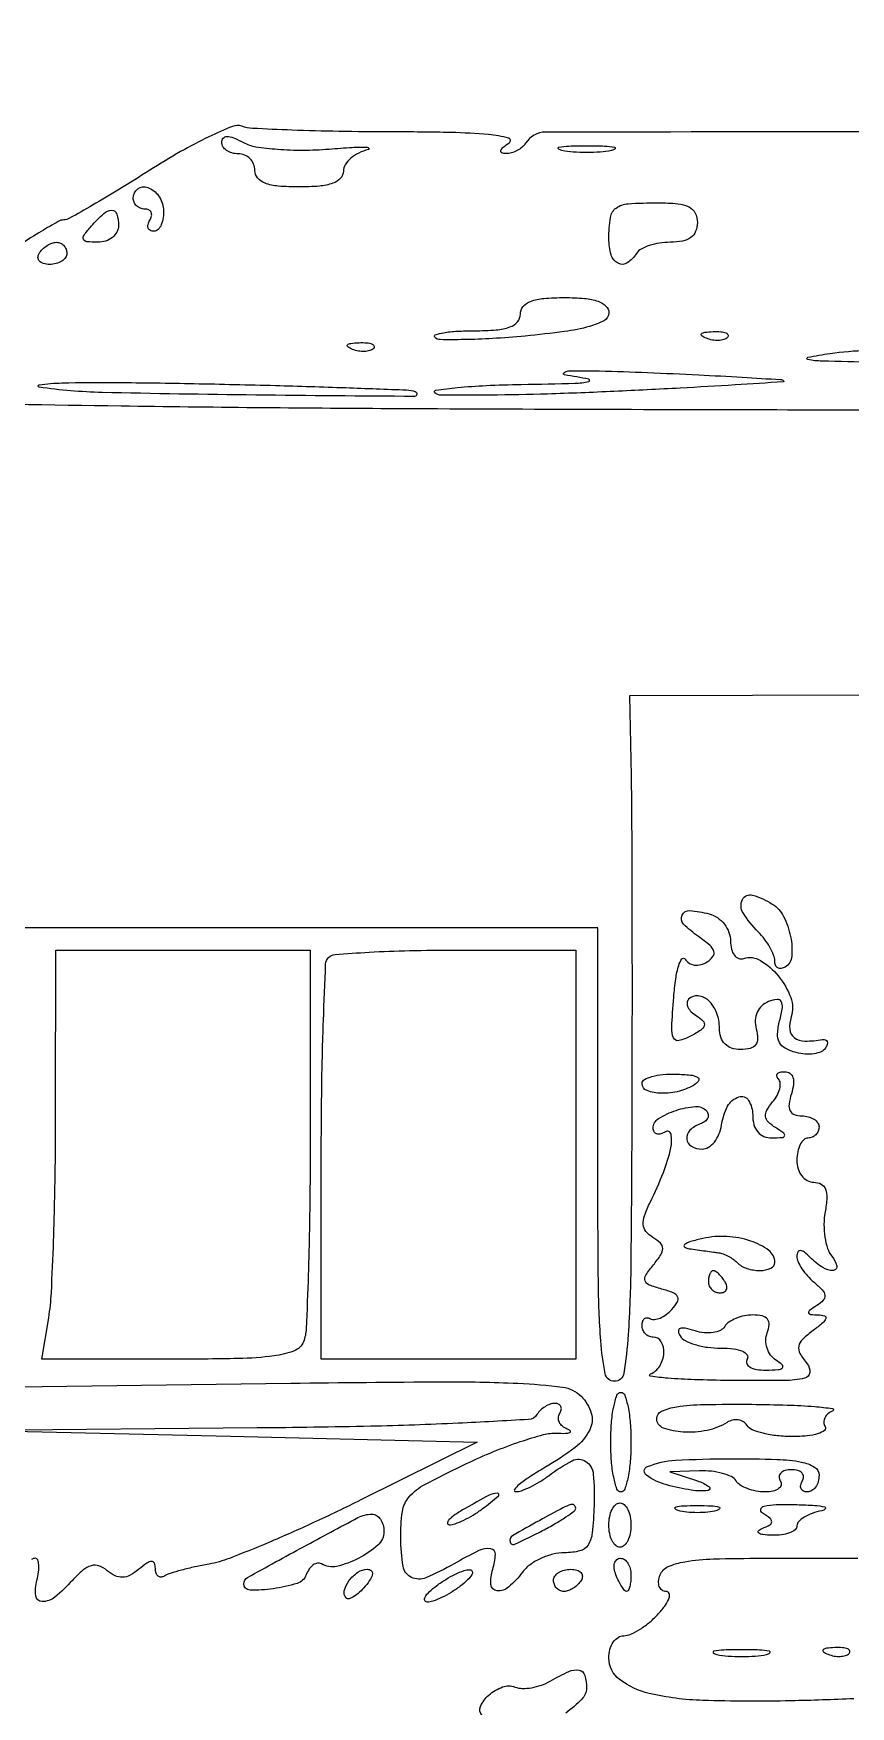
# Model space of a CAD drawing. Extents: x 0 to 448, y 25 to 639.
# Drawn here: x 100 to 173.8, y 487.6 to 638.9 of the extents above; entities that cross this region are included whole.
import ezdxf

# ---------------------------------------------------------------- set-up
doc = ezdxf.new("R2010")
doc.units = 0
doc.header["$MEASUREMENT"] = 0

msp = doc.modelspace()

# ---------------------------------------------------------------- linework, layer by layer
for points in [[(266.998996, 630.01595, 0.000137), (206.552977, 630.006708, 0.000161), (146.266937, 629.961513, 0.259647), (144.476542, 628.962045, -0.078449), (144.161025, 628.595075, -0.054188), (143.706772, 628.287099, -0.053629), (143.190644, 628.080728, -0.07164), (142.690983, 628.015313, -0.102799), (142.327599, 628.095709, -0.37991), (142.239151, 628.292684, -0.147021), (142.445888, 628.597454, -0.027275), (143, 629, 0.656958), (142.928137, 629.430404, 0.037721), (141.130833, 629.734202, 0.017874), (137.731009, 629.925803, 0.004824), (132.331787, 629.984687, -0.003759), (127.573142, 630.026455, -0.005352), (123.346775, 630.140595, -0.00309), (119.79191, 630.296697, -0.076421), (118.831787, 630.493933, 0.187991), (117.980941, 630.479901, 0.01423), (115.834963, 629.530322, 0.018058), (113.278513, 628.195619, 0.012703), (110.5, 626.519946, -0.004428), (107.761554, 624.806006, -0.006561), (105.328856, 623.356836, -0.003242), (103.247827, 622.1718, -0.119965), (102.725893, 622.026013, 0.122048), (102.227878, 621.8847, 0.005532), (100.684549, 620.979516, 0.008976), (98.86929, 619.842804, 0.006283)], [(88.768416, 605.502411, 0.000382), (107.903368, 605.212692, 0.002373), (132.141051, 604.979274, 0.000818), (167.188944, 604.865393, -0.00013), (197.946174, 604.807744, -0.000198)], [(209.434705, 579.125), (153.86941, 579), (154.007872, 571.75, -0.003618), (154.057555, 567.561129, -0.00063), (154.084168, 559.653125, -0.000684), (154.09102, 550.374391, -0.000613), (154.073167, 540.75, -0.001803), (153.984158, 527.437679, -0.013964), (153.746443, 521.220528, -0.02349), (153.349135, 517.723027, -0.368067), (152.5, 517, -0.358821), (151.666708, 517.686378, -0.029936), (151.268293, 520.666667, -0.01614), (151.04858, 526.053506, -0.002122), (151, 537.5), (151, 558), (125, 558), (99, 558)], [(98.805556, 540.5, -0.000102), (98.727031, 533.560604, -0.000132), (98.65191, 527.185938, -0.0001), (98.586454, 521.841858, -0.001161)], [(98.5, 516.5), (123.242281, 516.829148, -0.001911), (136.920574, 516.958826, -0.012606), (143.762067, 516.825039, -0.020879), (147.822205, 516.472896, -0.165777), (149.489408, 515.653449, -0.124224), (150.403414, 514.122468, -0.192584), (150.267647, 512.609167, -0.113055), (148.938411, 511.015384, -0.031294), (146.209571, 509.196422, 0.012022), (144.856504, 508.367945, 0.028341), (143.90073, 507.670897, 0.063772), (143.466014, 507.210426, 0.60569), (143.55887, 507.022971, 0.091854), (144.094772, 507.110281, 0.026065), (144.876904, 507.43803, 0.025319), (145.737974, 507.907946, 0.024347), (146.55887, 508.468197, -0.041695), (148.695467, 509.820324, -0.273006), (149.912045, 509.756827, -0.22865), (150.59181, 508.612599, -0.031116), (150.66131, 505.75, -0.015159), (150.492717, 503.283719, -0.115734), (150.119684, 502.191131, -0.196256), (149.388083, 501.664676, -0.059111), (148, 501.5, 0.061133), (146.946885, 501.370758, 0.046703), (145.850531, 500.985937, 0.047757), (144.876643, 500.42009, 0.077059), (144.193296, 499.75, -0.052772), (142.945764, 498.40231, -0.205597), (141.888475, 498.060149, -0.367645), (141.335527, 498.626273, -0.094364), (141.5, 500, 0.066277), (141.73923, 501.353276, 0.385423), (141.314929, 501.864089, 0.150699), (140.253503, 501.695791, 0.015731), (138, 500.5, -0.029228), (135.461295, 499.239436, -0.217277), (134.147039, 499.272915, -0.244222), (133.406143, 500.271434, -0.036389), (133.182674, 502.847098, -0.038873), (133.334637, 505.221779, -0.146691), (133.953045, 506.559874, -0.090621), (135.373599, 507.675696, -0.009805), (139.117088, 509.555963, -0.014287), (141.570577, 510.643645, -0.016016), (143.991341, 511.545671, -0.015447), (146.089368, 512.180352, -0.078031), (147.302298, 512.310785, 0.01563), (148.084547, 512.297198, 0.091901), (148.485407, 512.37728, 0.543877), (148.512624, 512.515759, 0.10064), (148.243769, 512.68733, -0.079385), (147.806573, 512.941052, -0.107282), (147.522598, 513.297456, -0.123911), (147.435929, 513.69923, -0.130602), (147.552786, 514.08541, 0.086079), (147.693051, 514.434719, 0.164932), (147.658243, 514.731339, 0.179687), (147.455135, 514.928871, 0.104352), (147.118034, 515, 0.085235), (146.689814, 514.926467, 0.053414), (146.230237, 514.70625, 0.051777), (145.810561, 514.382526, 0.064269), (145.5, 514, -0.244441), (144.744714, 513.549575, -0.002513), (138.379479, 513.210401, -0.006702), (130.467651, 512.934915, -0.003112), (120.190983, 512.778929), (95.5, 512.557858), (117.799287, 512.028929), (140.098574, 511.5), (129.57508, 506.268806, -0.007111), (125.312032, 504.224748, -0.0083), (121.205319, 502.409104, -0.007477), (117.691332, 500.986279, -0.048886), (115.859949, 500.475327, 0.010183), (114.57686, 500.222237, 0.011621), (113.360823, 499.926773, 0.010833), (112.343539, 499.630654, 0.062242), (111.834156, 499.397503, -0.121908), (111.516927, 499.295551, -0.187671), (111.245033, 499.380459, -0.151117), (111.061913, 499.649789, -0.074425), (111, 500.063428, 0.088789), (110.913403, 500.547239, 0.325525), (110.669175, 500.709758, 0.142917), (110.240932, 500.564903, 0.020663), (109.5, 500, -0.04877), (108.714062, 499.467762, -0.113888), (108.033623, 499.278713, -0.122938), (107.372828, 499.41297, -0.061986), (106.651792, 499.874024, 0.087016), (105.905268, 500.300592, 0.15544), (105.205499, 500.326581, 0.109669), (104.449753, 499.923711, 0.031763), (103.496804, 498.996469, -0.036097), (101.920105, 497.488653, -0.174749), (100.772588, 497.076393, -0.381085), (100.189664, 497.597317, -0.092536), (100.289749, 499, 0.029698), (100.442308, 499.766768, 0.052124), (100.463537, 500.4125, 0.076412), (100.3633, 500.852851, 0.307817), (100.146927, 501, 0.174106), (99.813634, 500.880315, 0.029417)], [(174.151668, 488.293272, -0.005868), (168.474442, 488.108397, -0.012577), (160.494944, 488.142988, -0.050307), (155.655854, 488.775717, -0.10359), (152.973338, 490.028739, -0.236086), (152, 491.975249, -0.06461), (152.100446, 492.749332, -0.082253), (152.395097, 493.405229, -0.098818), (152.832084, 493.844012, -0.148695), (153.345012, 494, 0.105367), (153.98636, 494.136671, 0.036283), (154.826608, 494.5875, 0.034148), (155.70814, 495.234645, 0.033439), (156.5, 496, 0.029365), (157.117734, 496.768836, 0.072011), (157.448237, 497.4125, 0.171229), (157.444752, 497.818826, 0.315662), (157.186372, 498, -0.155326), (156.806014, 498.12108, -0.152196), (156.561912, 498.440625, -0.113615), (156.50139, 498.926161, -0.066135), (156.638374, 499.5, -0.202019), (157.352018, 500.24325, -0.061521), (158.881377, 500.689917, -0.033002), (161.447223, 500.935161, -0.007336), (165.856989, 500.999719), (174.5, 500.999439)], [(140.555246, 486.778087, -0.308689), (140.398707, 487.607317, -0.110799), (141.146942, 488.627237, -0.091014), (142.387962, 489.363795, -0.182102), (143.512374, 489.356878, 0.088763), (144.166347, 489.231549, 0.044353), (145.009121, 489.296032, 0.042158), (145.895452, 489.521667, 0.048362), (146.689261, 489.88591, -0.023569), (148.380103, 490.765559, -0.157191), (149.310204, 490.878419, -0.282551), (149.822225, 490.409183, -0.073021), (149.976656, 489.25, -0.194253), (149.565066, 488.268477, -0.038599), (148.096053, 486.998533, -0.029784)]]:
    msp.add_lwpolyline(points, format="xyb")
for points in [[(126.70948, 628.433048, -0.005145), (128.803267, 628.577732, -0.018636), (130.138097, 628.606351, -0.27262), (130.307398, 628.502985, -0.494104), (130.25, 628.376995, 0.057051), (129.389579, 628.073159, 0.065036), (128.660937, 627.592307, 0.075043), (128.1677, 627.015876, 0.140405), (128, 626.430449, -0.192574), (127.743858, 625.790063, -0.117125), (127.050919, 625.339403, -0.065057), (125.840458, 625.076957, -0.020898), (124, 625, -0.020272), (122.111825, 625.076585, -0.069535), (120.916667, 625.34375, -0.128937), (120.249641, 625.815157, -0.176579), (120, 626.5, 0.099038), (119.885486, 627.072457, 0.097945), (119.559375, 627.559375, 0.097945), (119.072457, 627.885486, 0.099038), (118.5, 628, -0.067246), (117.926627, 628.077464, -0.084069), (117.440625, 628.304085, -0.099557), (117.115614, 628.640425, -0.143424), (117, 629.035184, -0.17965), (117.139336, 629.410468, -0.220123), (117.47648, 629.563641, -0.096871), (118.068546, 629.443606, -0.024562), (118.95948, 629.021686, 0.083999), (120.082561, 628.644777, 0.020097), (122.044328, 628.416192, 0.020092), (124.348927, 628.334047, 0.018685)], [(152.25, 628.294267, -0.029693), (151.225293, 628.159351, -0.017887), (150, 628.115502, -0.017887), (148.774707, 628.159351, -0.029693), (147.75, 628.294267, -0.142433), (147.439977, 628.453014, -0.611425), (147.482812, 628.600334, -0.039503), (148.38851, 628.701569, -0.008087), (150, 628.727636, -0.008087), (151.61149, 628.701569, -0.039503), (152.517188, 628.600334, -0.611425), (152.560023, 628.453014, -0.142433)], [(111.725047, 623, -0.047832), (111.709424, 622.234443, -0.071187), (111.538617, 621.5875, -0.09559), (111.247531, 621.153569, -0.199934), (110.878834, 621, -0.118367), (110.548585, 621.079292, -0.186466), (110.356344, 621.29375, -0.15381), (110.337896, 621.617603, -0.07646), (110.5, 622, 0.082592), (110.656512, 622.3821, 0.161196), (110.6254, 622.70625, 0.182303), (110.413961, 622.921712, 0.108972), (110.059017, 623, -0.093332), (109.654762, 623.076123, -0.09642), (109.311086, 623.29375, -0.099167), (109.081062, 623.618444, -0.105053), (109, 624, -0.235512), (109.415281, 624.832754, -0.254627), (110.306585, 624.964682, -0.152085), (111.288993, 624.212309, -0.135874)], [(160, 621.785714, -0.096709), (159.845256, 620.993144, -0.139283), (159.408262, 620.432889, -0.110723), (158.655426, 620.104748, -0.04766), (157.559017, 620, 0.037634), (156.57934, 619.926158, 0.041396), (155.653525, 619.70625, 0.045439), (154.906663, 619.384508, 0.130646), (154.5, 619, -0.108004), (153.667572, 618.13938, -0.275906), (152.834096, 618.098959, -0.202874), (152.205624, 618.875303, -0.070167), (152, 620.333333, -0.036055), (152.137589, 622.238874, -0.202148), (152.654587, 623.095365, -0.142726), (153.745924, 623.48788, -0.015431), (156.452381, 623.571429, -0.022885), (158.224346, 623.490283, -0.093976), (159.253333, 623.19559, -0.1632), (159.800295, 622.643708, -0.114844)], [(107.666667, 621.5, -0.124058), (107.522507, 620.927927, -0.10078), (107.116543, 620.440625, -0.090632), (106.509302, 620.113169, -0.078607), (105.793907, 620, -0.024681), (104.810074, 620.048594, -0.28011), (104.511709, 620.273032, -0.259293), (104.561041, 620.657054, -0.021903), (105.210573, 621.461963, -0.02759), (106.334018, 622.602295, -0.182539), (107.064839, 622.891307, -0.33911), (107.518876, 622.554387, -0.069743)], [(103, 619, -0.153634), (102.879982, 618.618621, -0.097988), (102.542039, 618.29375, -0.080552), (102.037096, 618.074545, -0.062283), (101.440983, 618, -0.066118), (100.889346, 618.073267, -0.138808), (100.521475, 618.29375, -0.191142), (100.392057, 618.620352, -0.139169), (100.5, 619, -0.06081), (100.806203, 619.382515, -0.051032), (101.2129, 619.70625, -0.053229), (101.653442, 619.926698, -0.089642), (102.059017, 620, -0.105429), (102.418051, 619.923444, -0.099231), (102.723586, 619.70625, -0.096318), (102.928382, 619.381732, -0.092995)], [(152, 613.617488, -0.2743), (151.594398, 612.933777, -0.057669), (150.251975, 612.39023, -0.034281), (147.990684, 611.929547, -0.009751), (144.425623, 611.525198, -0.007912), (141.480185, 611.296137, -0.011851), (138.902234, 611.197903, -0.006875), (136.759452, 611.196543, -0.195506), (136.258956, 611.40771, -0.554659), (136.311763, 611.635884, -0.041606), (137.06461, 611.826015, -0.027682), (138.274901, 611.958293, -0.013379), (139.833333, 612, 0.018928), (141.816579, 612.075106, 0.067565), (143.055556, 612.34, 0.128299), (143.742618, 612.810811, 0.180635), (144, 613.5, -0.176579), (144.249641, 614.184843, -0.128937), (144.916667, 614.65625, -0.069535), (146.111825, 614.923415, -0.020272), (148, 615, -0.021375), (149.805446, 614.922781, -0.061901), (151.026679, 614.663593, -0.108434), (151.73996, 614.227455, -0.204265)], [(162.729167, 611.395833, -0.126455), (162.402231, 611.202593, -0.060344), (161.916927, 611.123424, -0.05415), (161.359369, 611.160852, -0.051402), (160.8125, 611.316886, -0.054073), (160.395823, 611.538436, -0.470617), (160.37858, 611.720685, -0.168741), (160.670344, 611.862007, -0.018894), (161.416667, 611.921053, -0.028489), (162.112848, 611.910055, -0.077125), (162.592839, 611.799335, -0.208169), (162.77538, 611.614691, -0.296942)], [(130.729167, 610.395833, -0.126455), (130.402231, 610.202593, -0.060344), (129.916927, 610.123424, -0.05415), (129.359369, 610.160852, -0.051402), (128.8125, 610.316886, -0.054073), (128.395823, 610.538436, -0.470617), (128.37858, 610.720685, -0.168741), (128.670344, 610.862007, -0.018894), (129.416667, 610.921053, -0.028489), (130.112848, 610.910055, -0.077125), (130.592839, 610.799335, -0.208169), (130.77538, 610.614691, -0.296942)], [(183.916667, 609.358459, -0.681424), (183.867686, 609.218186, -0.00313), (181.738542, 609.149417, -0.007053), (179.115991, 609.118153, -0.003914), (175.916667, 609.150194, -0.001822), (171.27682, 609.249905, -0.043908), (169.98836, 609.395981, -0.81855), (169.988721, 609.601737, -0.013619), (172, 609.946792, -0.028504), (175.337819, 610.233466, -0.019506), (179.142726, 610.194184, -0.014555), (182.618918, 609.920953, -0.151876)], [(167.793482, 607.484345, -0.682454), (167.760243, 607.379947, -0.000405), (163.417633, 607.101479, -0.002589), (158.447531, 606.812648, -0.00151), (152.484848, 606.515152, -0.003807), (146.460404, 606.278758, -0.006002), (141.287244, 606.177339, -0.001933), (136.832898, 606.160711, -0.198878), (136.274699, 606.391967, -0.621011), (136.358257, 606.63909, -0.009124), (138.317672, 606.86551, -0.012833), (140.896873, 607.049288, -0.006907), (144.083333, 607.150194, 0.001621), (148.952117, 607.252866, 0.047926), (150.177892, 607.400799, 0.809851), (150.1765, 607.614133, 0.011656), (148, 608.009119, -0.627855), (147.942541, 608.199384, -0.180591), (148.346875, 608.363442, -0.013513), (151.155166, 608.366525, -0.003883), (155.5, 608.220086, -0.001758), (160.121473, 608.012109, -0.002822), (164.06121, 607.798634, -0.000536), (167.529185, 607.587351, -0.156103)], [(134.5, 606.500738, -0.849474), (134.425254, 606.059654, -0.001498), (120.076275, 606.180778, -0.00287), (106.194044, 606.419248, -0.029759), (100.5, 606.889596, -0.870013), (100.500714, 607.118618, -0.027961), (102.55, 607.282446, -0.007983), (107.522667, 607.321729, -0.002985), (114.5, 607.223781, -0.001586), (121.854458, 607.053273, -0.002446), (128.2125, 606.854555, -0.000777), (133.717594, 606.646967, -0.072889)], [(166.773426, 560.161192, -0.13483), (167.790229, 559.041424, -0.066986), (168.426323, 557.21672, -0.071104), (168.532967, 555.432097, -0.238086), (167.938533, 554.462011, -0.097805), (167.580609, 554.327866, -0.175259), (167.275694, 554.384423, -0.170284), (167.071605, 554.625222, -0.09169), (167, 555.012412, 0.095042), (166.896788, 555.550488, 0.03482), (166.559375, 556.251414, 0.032993), (166.074022, 556.985451, 0.033818), (165.5, 557.642857, -0.055764), (164.133465, 559.353675, -0.263544), (164.076417, 560.56136, -0.360791), (164.9985, 560.962254, -0.070897)], [(163, 556.800035, 0.060276), (163.087535, 556.076556, 0.101972), (163.348828, 555.527328, 0.141872), (163.736449, 555.237742, 0.172048), (164.1875, 555.229167, -0.219506), (165.702803, 555.061184, -0.086523), (167.325248, 553.651968, -0.082186), (168.442099, 551.696809, -0.167112), (168.483765, 549.948848, 0.094756), (168.348795, 548.814068, 0.222789), (168.754751, 548.086583, 0.155984), (169.723854, 547.771959, 0.044139), (171.32433, 547.906356, -0.126738), (171.590452, 547.884985, -0.237404), (171.737511, 547.734038, -0.158048), (171.735545, 547.465731, -0.058252), (171.573334, 547.118657, -0.155458), (171.202928, 546.80107, -0.063737), (170.557988, 546.620474, -0.054683), (169.76052, 546.591378, -0.045779), (168.924743, 546.729931, -0.058934), (167.942637, 547.114825, -0.151893), (167.413716, 547.651552, -0.137031), (167.251857, 548.433052, -0.04447), (167.438105, 549.609412, 0.021652), (167.683575, 550.804347, 0.173496), (167.582232, 551.348095, 0.302645), (167.205377, 551.532559, 0.058527), (166.431798, 551.335455, 0.095465), (165.820456, 550.954927, 0.101141), (165.409097, 550.381254, 0.095046), (165.23982, 549.661425, 0.074442), (165.325812, 548.862094, -0.059172), (165.445383, 547.998436, -0.169259), (165.259656, 547.430335, -0.170964), (164.762785, 547.10421, -0.060618), (163.90638, 547, -0.07967), (163.098822, 547.129498, -0.119662), (162.495543, 547.504538, -0.118224), (162.126722, 548.118364, -0.076572), (162, 548.940983, 0.091347), (161.742797, 550.337061, 0.114219), (161.00976, 551.427548, 0.164347), (160.072407, 551.852606, 0.225024), (159.212429, 551.545763, 0.185162), (159.071725, 551.230027, 0.123739), (159.148548, 550.837312, 0.089126), (159.44322, 550.422093, 0.055619), (159.91406, 550.053114, -0.056728), (160.512071, 549.582338, -0.273924), (160.617156, 549.180561, -0.17714), (160.313658, 548.763916, -0.024799), (159.3851, 548.206035, -0.063531), (158.338373, 547.80662, -0.365035), (157.846519, 548.051762, -0.11528), (157.681022, 548.967128, -0.007206), (157.860988, 551.727982, -0.015438), (158.04583, 553.395792, -0.036911), (158.311399, 554.611656, -0.088921), (158.60491, 555.194942, -0.5284), (158.887381, 555.182221, 0.115983), (159.247367, 554.821594, 0.107092), (159.740909, 554.645907, 0.095926), (160.308967, 554.681545, 0.075054), (160.878238, 554.924747, 0.089605), (161.40907, 555.402009, 0.25123), (161.48976, 555.879273, 0.135901), (161.1152, 556.43276, 0.02368), (160.108207, 557.211656, -0.044448), (158.753728, 558.35217, -0.31305), (158.611387, 559.155646, -0.313995), (159.313869, 559.568062, -0.044568), (161.057905, 559.274607, -0.085868), (161.811024, 558.931855, -0.076893), (162.438569, 558.345011, -0.077448), (162.855924, 557.600329, -0.089297)], [(125, 539.081787, -0.003339), (124.955941, 532.484649, -0.00486), (124.821697, 526.66865, -0.002511), (124.635609, 521.750762, -0.081068), (124.393011, 520.581787, -0.213682), (123.565444, 519.757593, -0.058231), (121.732909, 519.297484, -0.027804), (118.500647, 519.057633, -0.004619), (112.262169, 519), (100.738315, 519), (101.358152, 522.75, 0.028484), (101.600874, 525.01282, 0.003955), (101.799145, 529.73125, 0.004518), (101.939366, 535.327751, 0.003817), (101.988994, 541.25), (102, 556), (113.5, 556), (125, 556)], [(149, 537.5), (149, 519), (137.5, 519), (126, 519), (126, 536.833333, -0.003496), (126.048127, 543.71727, -0.00551), (126.195833, 549.623958, -0.001706), (126.396866, 554.719507, -0.187801), (126.666667, 555.333333, -0.179603), (127.249211, 555.600487, -0.004165), (130.319792, 555.804167, -0.008732), (133.966687, 555.951739, -0.005745), (138.166667, 556), (149, 556)], [(168.5, 543, 0.042184), (168.289619, 542.07233, 0.144755), (168.380261, 541.467755, 0.197727), (168.757313, 541.120663, 0.088639), (169.432612, 541, -0.061935), (170.031939, 540.925476, -0.08029), (170.53958, 540.70625, -0.097848), (170.879355, 540.381384, -0.154397), (171, 540, -0.099038), (170.923658, 539.618362, -0.097945), (170.70625, 539.29375, -0.097945), (170.381638, 539.076342, -0.099038), (170, 539, 0.191087), (169.618118, 538.848523, 0.088204), (169.29375, 538.4125, 0.068025), (169.073693, 537.765418, 0.048028), (169, 537, 0.072207), (169.112465, 536.225285, 0.090598), (169.439945, 535.579043, 0.103823), (169.932386, 535.1522, 0.127498), (170.519557, 535, -0.122356), (171.186565, 534.834295, -0.181172), (171.582095, 534.388152, -0.107365), (171.705674, 533.586603, -0.02962), (171.551947, 532.313435, 0.042812), (171.446095, 531.188425, 0.03948), (171.528089, 530.030228, 0.041871), (171.770971, 529.008061, 0.094213), (172.154835, 528.313435, -0.11115), (172.600174, 527.439612, -0.471629), (172.300043, 527.029221, -0.158635), (171.339991, 527.28121, -0.053567), (170.2, 528.2, 0.029119), (169.672581, 528.669322, 0.142776), (169.306816, 528.817675, 0.315231), (169.085237, 528.694007, 0.11323), (169, 528.322445, 0.105546), (169.107466, 527.819018, 0.039865), (169.454529, 527.184195, 0.037278), (169.955251, 526.531675, 0.037274), (170.547334, 525.960716, -0.02978), (171.292543, 525.263321, -0.161609), (171.524376, 524.769006, -0.223661), (171.37786, 524.329802, -0.060935), (170.797334, 523.853584, 0.015045), (170.146434, 523.41268, 0.286259), (170.057561, 523.195065, 0.341633), (170.215979, 523.049685, 0.018372), (170.94113, 523.015313, -0.075676), (171.491278, 522.925576, -0.415577), (171.61415, 522.683875, -0.140238), (171.342797, 522.283872, -0.016176), (170.478876, 521.608213, 0.031378), (169.50013, 520.793638, 0.157948), (169.162833, 520.177169, 0.179145), (169.272795, 519.525605, 0.042777), (169.910192, 518.608213, -0.202832), (170.15636, 517.790718, -0.322833), (169.688648, 517.270484, -0.052052), (167.874856, 517.070237, -0.003844), (162.872445, 517.078947, -0.00578), (159.743619, 517.144625, -0.012293), (157.326593, 517.282867, -0.016508), (155.773744, 517.461813, -0.764284), (155.75, 517.662281, 0.161605), (156.593481, 518.378475, 0.118456), (156.971334, 519.555724, 0.152487), (156.733868, 520.579683, 0.266094), (156, 521, -0.105053), (155.618444, 521.081062, -0.099167), (155.29375, 521.311086, -0.09642), (155.076123, 521.654762, -0.093332), (155, 522.059017, -0.074598), (155.055709, 522.430335, -0.149651), (155.220313, 522.673569, -0.185773), (155.464786, 522.752258, -0.122718), (155.75, 522.663977, 0.169421), (156.124521, 522.584648, 0.070233), (156.630462, 522.723125, 0.058386), (157.181796, 523.041758, 0.046149), (157.694126, 523.502941, 0.052978), (158.198154, 524.180186, 0.253803), (158.215277, 524.644845, 0.186645), (157.815661, 525.010814, 0.029172), (156.779675, 525.347365, -0.026913), (155.646968, 525.709693, -0.221608), (155.279341, 526.087892, -0.231642), (155.341316, 526.601021, -0.029327), (156.021247, 527.525601, 0.0269), (156.697574, 528.435996, 0.151384), (156.865727, 529.010662, 0.200458), (156.657126, 529.488654, 0.052562), (155.981912, 530.011179, -0.081325), (155.356472, 530.555176, -0.154841), (155.108332, 531.166837, -0.106721), (155.217427, 531.973152, -0.027702), (155.733363, 533.184964, 0.020631), (156.926709, 535.881461, 0.040858), (157.60348, 538.118972, 0.100484), (157.617846, 539.341602, 0.52565), (157.107134, 539.566212, -0.066956), (156.683275, 539.376999, -0.140148), (156.325221, 539.374255, -0.190926), (156.08978, 539.552543, -0.13719), (156, 539.873595, -0.258441), (156.489447, 540.757272, -0.06072), (158.076354, 541.500245, -0.06), (159.820772, 541.847918, -0.228991), (160.825361, 541.454401, -0.143384), (160.981182, 541.141786, -0.159596), (160.934637, 540.808964, -0.123275), (160.677899, 540.504636, -0.070537), (160.25, 540.279762, 0.110229), (159.330036, 539.699658, 0.220371), (159.037661, 538.910522, 0.250268), (159.457992, 538.253954, 0.12842), (160.430449, 538, 0.140899), (161.000968, 538.164027, 0.083342), (161.534572, 538.637929, 0.07172), (161.951548, 539.341357, 0.061528), (162.180449, 540.171672, -0.084961), (162.736114, 541.873416, -0.195677), (163.74827, 542.724556, -0.345964), (164.627588, 542.400164, -0.138685), (165, 541.083333, 0.065453), (165.115526, 540.204595, 0.110663), (165.458162, 539.549441, 0.124211), (166.014344, 539.151248, 0.096028), (166.75, 539.015313, 0.01312), (167.68645, 539.048091, 0.304309), (167.888239, 539.202142, 0.330568), (167.813799, 539.434072, 0.014385), (167.064302, 539.939097, -0.054153), (166.411878, 540.458504, -0.171529), (166.172397, 540.953666, -0.158032), (166.288114, 541.516561, -0.044154), (166.805626, 542.265794, 0.04797), (167.207414, 542.857064, 0.064093), (167.443613, 543.4607, 0.079962), (167.48846, 543.984656, 0.179697), (167.324657, 544.342009, -0.124354), (167.175665, 544.591721, -0.257907), (167.222455, 544.806715, -0.160877), (167.472422, 544.954073, -0.053463), (167.900721, 545, -0.15295), (168.36674, 544.85403, -0.169746), (168.642738, 544.473427, -0.107409), (168.691181, 543.846586, -0.042641)], [(159.810023, 543.861426, -0.078158), (158.375017, 543.239125, -0.067122), (156.739594, 543.043354, -0.085653), (155.449573, 543.285827, -0.313207), (155, 543.933117, -0.273741), (155.209034, 544.286316, -0.058128), (155.898882, 544.566573, -0.045711), (156.887533, 544.744852, -0.028877), (158.060023, 544.77923, -0.016335), (159.370094, 544.699096, -0.097624), (160.022781, 544.505468, -0.398627), (160.121041, 544.217782, -0.145029)], [(160.5, 529.917516, 0.015147), (159.38471, 529.628607, 0.088453), (158.843674, 529.360409, 0.515834), (158.84755, 529.148982, 0.115978), (159.25, 528.993315, 0.00012), (159.98722, 528.890994, 0.000106), (160.755208, 528.784755, 0.000106), (161.447062, 528.689347, 0.000324), (161.916667, 528.625, -0.055489), (162.32214, 528.523023, -0.031558), (162.784375, 528.316406, -0.031142), (163.229118, 528.04635, -0.044385), (163.583333, 527.75, 0.118795), (164.472101, 527.206415, 0.078964), (165.657854, 527.021339, 0.098767), (166.641282, 527.220344, 0.302293), (167, 527.759453, 0.238295), (166.453356, 528.841313, 0.07879), (164.825896, 529.684068, 0.066117), (162.657473, 530.097765, 0.070028)], [(161, 526, 0.105053), (161.081062, 525.618444, 0.099167), (161.311086, 525.29375, 0.09642), (161.654762, 525.076123, 0.093332), (162.059017, 525, 0.108972), (162.413961, 525.078288, 0.182303), (162.6254, 525.29375, 0.161196), (162.656512, 525.6179, 0.082592), (162.5, 526, 0.029505), (162.231006, 526.382774, 0.035638), (161.933975, 526.70625, 0.038439), (161.65171, 526.934461, 0.151918), (161.440983, 527, 0.210953), (161.272352, 526.92554, 0.081139), (161.129539, 526.70625, 0.061769), (161.032345, 526.382849, 0.042167)], [(162.47486, 521.959323, -0.14796), (162.07809, 521.60891, -0.0712), (161.421053, 521.414639, -0.061078), (160.61905, 521.39593, -0.05221), (159.790614, 521.566457, 0.023277), (158.906721, 521.802336, 0.135994), (158.430747, 521.775611, 0.3561), (158.281871, 521.538245, 0.107804), (158.433788, 521.107134, 0.139566), (158.900806, 520.680806, 0.042681), (159.798287, 520.325221, 0.039006), (160.919494, 520.081612, 0.034007), (162.118034, 520, -0.02871), (163.276423, 519.933431, -0.070785), (164.098362, 519.718169, -0.147963), (164.493712, 519.391027, -0.292787), (164.5, 519, 0.229941), (164.461317, 518.620381, 0.175006), (164.733417, 518.295345, 0.092833), (165.339472, 518.079473, 0.040942), (166.190983, 518.015313, 0.013954), (167.310981, 518.054011, 0.180706), (167.685938, 518.221455, 0.434181), (167.679167, 518.481864, 0.040293), (167.104283, 518.914388, -0.095843), (166.617582, 519.372891, -0.080028), (166.299018, 520.008817, -0.07897), (166.193534, 520.720843, -0.089203), (166.322898, 521.399075, 0.070158), (166.490554, 522.127174, 0.194001), (166.339464, 522.620838, 0.171313), (165.868095, 522.910625, 0.05302), (165.027632, 523, 0.04944), (164.249469, 522.922866, 0.04741), (163.490046, 522.694301, 0.051133), (162.859, 522.358296, 0.106846)], [(154, 511.5, -0.019182), (153.933801, 509.775124, -0.031068), (153.730729, 508.321875, -0.032367), (153.440454, 507.255065, -0.320444), (153.083333, 507, -0.320444), (152.726213, 507.255065, -0.032367), (152.435937, 508.321875, -0.031068), (152.232866, 509.775124, -0.019182), (152.166667, 511.5, -0.019182), (152.232866, 513.224876, -0.031068), (152.435937, 514.678125, -0.032367), (152.726213, 515.744935, -0.320444), (153.083333, 516, -0.320444), (153.440454, 515.744935, -0.032367), (153.730729, 514.678125, -0.031068), (153.933801, 513.224876, -0.019182)], [(172.243769, 514.335642, 0.07888), (171.806545, 514.073164, 0.105417), (171.522598, 513.709292, 0.121773), (171.435807, 513.302558, 0.131107), (171.552786, 512.91459, -0.381834), (171.490924, 512.566577, -0.091069), (170.923868, 512.268661, -0.050748), (169.92157, 512.064762, -0.024826), (168.618034, 512, -0.026897), (167.232044, 512.074611, -0.03347), (165.96165, 512.298542, -0.03553), (164.956193, 512.623305, -0.159781), (164.489919, 513.016312, 0.116645), (164.15953, 513.346425, 0.101707), (163.699422, 513.514389, 0.094134), (163.17944, 513.493365, 0.084308), (162.680902, 513.284731, -0.091419), (160.891347, 512.565328, -0.063464), (158.712309, 512.405667, -0.075043), (156.926885, 512.773955, -0.314156), (156.333333, 513.625399, -0.295791), (156.768513, 514.296659, -0.067757), (158.130034, 514.695737, -0.032962), (160.581411, 514.901935, -0.006804), (164.916667, 514.921053, -0.005659), (168.125869, 514.855209, -0.011975), (170.609628, 514.716523, -0.015653), (172.219392, 514.537051, -0.766547)], [(171, 508.5, -0.06887), (170.920655, 507.926682, -0.085131), (170.688914, 507.440625, -0.099915), (170.344827, 507.115626, -0.140337), (169.940983, 507, -0.108972), (169.586039, 507.078288, -0.182303), (169.3746, 507.29375, -0.161196), (169.343488, 507.6179, -0.082592), (169.5, 508, 0.146489), (169.602013, 508.379403, 0.191582), (169.461189, 508.70625, 0.134005), (169.074636, 508.927049, 0.063222), (168.5, 509, 0.063222), (167.925364, 508.927049, 0.134005), (167.538811, 508.70625, 0.191582), (167.397987, 508.379403, 0.146489), (167.5, 508, -0.195087), (167.564242, 507.621765, -0.183858), (167.348987, 507.29375, -0.1076), (166.840809, 507.071659, -0.049451), (166.118034, 507, -0.045566), (165.307139, 507.074052, -0.045713), (164.523987, 507.29375, -0.049743), (163.879804, 507.616342, -0.113876), (163.5, 508, 0.14404), (163.078442, 508.378104, 0.044867), (162.273037, 508.676969, 0.040642), (161.266376, 508.864741, 0.035063), (160.190983, 508.90032), (157.5, 508.80064), (160, 508, -0.076769), (161.047288, 507.476977, -0.681037), (160.962221, 507.131437, -0.0747), (159.445535, 507.154923, -0.024312), (157.25, 507.630286, -0.088099), (155.39287, 508.499105, -0.591759), (155.480603, 509.284776, -0.083879), (158.009773, 509.859779, -0.014047), (163, 510, -0.006994), (167.191484, 509.94137, -0.039364), (169.416667, 509.703125, -0.093584), (170.586019, 509.246922, -0.258593)], [(139, 505.5, 0.017912), (138.108517, 504.947109, 0.05067), (137.545418, 504.480268, 0.180199), (137.416578, 504.192347, 0.423245), (137.55887, 504.035435, 0.093447), (138.094874, 504.118035, 0.026583), (138.876904, 504.441692, 0.025781), (139.737972, 504.908866, 0.024731), (140.55887, 505.468197, 0.014046), (142.008478, 506.630045, 0.690562), (141.920022, 506.878785, 0.128656), (141.164165, 506.697409, 0.006975)], [(145.75, 504.428025, 0.009128), (143.29162, 503.035659, 0.337047), (143.062753, 502.47415, 0.466813), (143.50494, 502.269124, 0.009478), (146, 503.5, 0.011657), (147.14958, 504.128857, 0.01751), (148.11875, 504.73498, 0.012546), (148.873628, 505.272751, 0.235913), (149, 505.52568, 0.23564), (148.858989, 505.808274, 0.247589), (148.553458, 505.857488, 0.04056), (147.84643, 505.552889, 0.002303)], [(154, 504, -0.048028), (153.926307, 503.234582, -0.068025), (153.70625, 502.5875, -0.088204), (153.381882, 502.151477, -0.191087), (153, 502, -0.191087), (152.618118, 502.151477, -0.088204), (152.29375, 502.5875, -0.068025), (152.073693, 503.234582, -0.048028), (152, 504, -0.048028), (152.073693, 504.765418, -0.068025), (152.29375, 505.4125, -0.088204), (152.618118, 505.848523, -0.191087), (153, 506, -0.191087), (153.381882, 505.848523, -0.088204), (153.70625, 505.4125, -0.068025), (153.926307, 504.765418, -0.048028)], [(161.75, 505.310674, -0.039571), (160.952734, 505.168469, -0.024357), (160, 505.122029, -0.024357), (159.047266, 505.168469, -0.039571), (158.25, 505.310674, -0.161593), (157.99086, 505.478988, -0.542911), (158.042187, 505.633659, -0.052887), (158.748017, 505.740287, -0.011065), (160, 505.767997, -0.011065), (161.251983, 505.740287, -0.052887), (161.957813, 505.633659, -0.542911), (162.00914, 505.478988, -0.161593)], [(171.25, 505.294267, 0.037644), (170.388683, 505.060029, 0.051079), (169.660937, 504.714881, 0.061974), (169.159044, 504.318305, 0.197067), (169, 503.930449, -0.226137), (168.833144, 503.580387, -0.080026), (168.339063, 503.29651, -0.059831), (167.611623, 503.116743, -0.039476), (166.75, 503.078947, -0.019588), (165.918457, 503.140798, -0.125022), (165.526155, 503.289434, -0.481229), (165.514019, 503.482297, -0.089763), (165.863153, 503.699998, 0.029355), (166.563025, 504.027095, 0.275386), (166.726305, 504.30107, 0.233412), (166.573805, 504.609949, 0.022213), (165.863153, 505.105738, -0.336625), (165.738524, 505.440241, -0.267499), (166.028024, 505.712798, -0.052748), (167.127617, 505.853322, -0.012141), (169, 505.848505, -0.009256), (170.610295, 505.775406, -0.04444), (171.517188, 505.635839, -0.576387), (171.566415, 505.466889, -0.155816)], [(131.666667, 503.411883, -0.214255), (131.120054, 502.194828, -0.06222), (129.384206, 501.001503, -0.061905), (127.390657, 500.264009, -0.198614), (126.020869, 500.487102, 0.176637), (125.667034, 500.560268, 0.118904), (125.280392, 500.404735, 0.088665), (124.917514, 500.034061, 0.057939), (124.63937, 499.502596, -0.229847), (123.809418, 498.725463, -0.039761), (121.649947, 498.2398, -0.042141), (119.562979, 498.119651, -0.406408), (119, 498.69788, -0.272819), (119.335763, 499.267436, -0.001948), (124.405589, 502.047299, -0.003456), (129.319341, 504.672915, -0.119354), (130.583333, 504.990616, -0.145532), (130.996419, 504.871664, -0.10033), (131.348437, 504.530734, -0.084141), (131.585652, 504.018268, -0.066506)], [(154, 499.5, -0.024748), (153.971531, 498.925176, -0.039339), (153.884553, 498.440625, -0.046727), (153.758929, 498.096084, -0.289661), (153.606989, 498, -0.222225), (153.420671, 498.087111, -0.030693), (153.160341, 498.440625, -0.030395), (152.887494, 498.925442, -0.02136), (152.638374, 499.5, -0.055937), (152.488865, 500.074366, -0.100118), (152.516384, 500.559375, -0.147206), (152.710807, 500.877514, -0.184534), (153.031385, 501, -0.152681), (153.400789, 500.884506, -0.098158), (153.715469, 500.559375, -0.08088), (153.92777, 500.073532, -0.062722)], [(129.979944, 498.475834, -0.030935), (129.46205, 497.924986, -0.05004), (128.952146, 497.533822, -0.066988), (128.52273, 497.341746, -0.274667), (128.257364, 497.409303, -0.264952), (128.077607, 498.065454, -0.097357), (128.506143, 498.964713, -0.084765), (129.310438, 499.733547, -0.149534), (130.181462, 500, -0.176123), (130.514408, 499.878966, -0.256649), (130.625144, 499.594311, -0.110288), (130.451416, 499.120064, -0.030483)], [(138.55887, 498.468197, -0.024619), (137.737973, 497.908598, -0.025646), (136.876904, 497.440625, -0.026431), (136.094844, 497.115775, -0.092984), (135.55887, 497.031803, -0.312501), (135.350763, 497.185393, -0.218612), (135.38125, 497.485547, -0.072467), (135.765516, 497.96429, -0.025554), (136.44113, 498.531803, -0.024619), (137.262027, 499.091402, -0.025646), (138.123096, 499.559375, -0.026431), (138.905156, 499.884225, -0.092984), (139.44113, 499.968197, -0.312501), (139.649237, 499.814607, -0.218612), (139.61875, 499.514453, -0.072467), (139.234484, 499.03571, -0.025554)], [(149.5, 499, -0.06081), (149.193797, 498.617485, -0.051032), (148.7871, 498.29375, -0.053229), (148.346558, 498.073302, -0.089642), (147.940983, 498, -0.105429), (147.581949, 498.076556, -0.099231), (147.276414, 498.29375, -0.096318), (147.071618, 498.618268, -0.092995), (147, 499, -0.153634), (147.120018, 499.381379, -0.097988), (147.457961, 499.70625, -0.080552), (147.962904, 499.925455, -0.062283), (148.559017, 500, -0.066118), (149.110654, 499.926733, -0.138808), (149.478525, 499.70625, -0.191142), (149.607943, 499.379648, -0.139169)], [(161.75, 492.294267, 0.029693), (162.774707, 492.159351, 0.017887), (164, 492.115502, 0.017887), (165.225293, 492.159351, 0.029693), (166.25, 492.294267, 0.142433), (166.560023, 492.453014, 0.611425), (166.517188, 492.600334, 0.039503), (165.61149, 492.701569, 0.008087), (164, 492.727636, 0.008087), (162.38851, 492.701569, 0.039503), (161.482812, 492.600334, 0.611425), (161.439977, 492.453014, 0.142433)], [(171.8125, 492.316886, 0.051402), (172.359369, 492.160852, 0.05415), (172.916927, 492.123424, 0.060344), (173.402231, 492.202593, 0.126455), (173.729167, 492.395833, 0.296942), (173.77538, 492.614691, 0.208169), (173.592839, 492.799335, 0.077125), (173.112848, 492.910055, 0.028489), (172.416667, 492.921053, 0.018894), (171.670344, 492.862007, 0.168741), (171.37858, 492.720685, 0.470617), (171.395823, 492.538436, 0.054073)]]:
    msp.add_lwpolyline(points, format="xyb", close=True)

doc.saveas('drawing.dxf')
